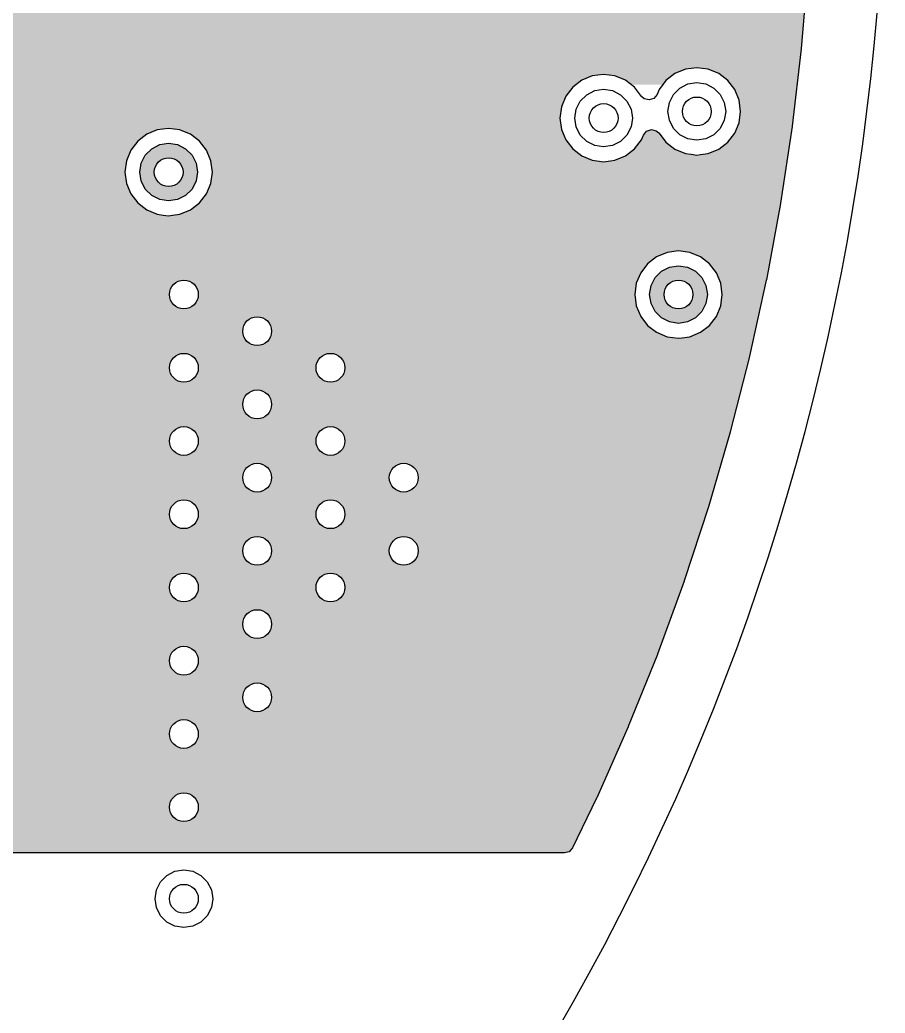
# Model space of a CAD drawing. Header units: millimetres. Extents: x -3894 to -3474, y -291 to 6.
# Drawn here: x -3787.03 to -3775.03, y -223.03 to -209.25 of the extents above; entities that cross this region are included whole.
import ezdxf

# ---------------------------------------------------------------- set-up
doc = ezdxf.new("R2010")
doc.units = ezdxf.units.MM
doc.layers.add('BLACK', color=7, linetype='Continuous')

msp = doc.modelspace()

# ---------------------------------------------------------------- hatches: boundary and pattern name
h = msp.add_hatch(color=256)
h.paths.add_polyline_path([(-3781.379, -189.437), (-3794.543, -189.437), (-3794.555, -189.437), (-3794.732, -189.455), (-3794.756, -189.46), (-3794.92, -189.509), (-3794.942, -189.519), (-3795.094, -189.6), (-3795.114, -189.613), (-3795.233, -189.711), (-3795.233, -197.056), (-3781.379, -197.056)])
h.paths.add_polyline_path([(-3778.347, -194.364), (-3778.348, -194.36), (-3778.78, -193.329), (-3778.782, -193.325), (-3779.249, -192.31), (-3779.251, -192.306), (-3779.754, -191.308), (-3779.756, -191.304), (-3780.251, -190.398), (-3780.292, -190.323), (-3780.294, -190.32), (-3780.333, -190.254), (-3780.736, -189.574), (-3780.781, -189.498), (-3780.821, -189.456), (-3780.888, -189.437), (-3781.379, -189.437), (-3781.379, -197.056), (-3777.412, -197.056), (-3777.587, -196.475), (-3777.589, -196.471), (-3777.949, -195.413), (-3777.95, -195.409)])
h.paths.add_polyline_path([(-3781.379, -197.056), (-3795.233, -197.056), (-3795.233, -198.645), (-3795.198, -198.631), (-3795.198, -198.631), (-3795.041, -198.61), (-3794.884, -198.631), (-3794.884, -198.631), (-3794.738, -198.691), (-3794.613, -198.788), (-3794.516, -198.913), (-3794.456, -199.059), (-3794.435, -199.216), (-3794.456, -199.373), (-3794.516, -199.519), (-3794.613, -199.644), (-3794.738, -199.74), (-3794.884, -199.801), (-3794.989, -199.815), (-3795.041, -199.821), (-3795.119, -199.811), (-3795.233, -199.796), (-3795.233, -210.147), (-3781.379, -210.147)])
h.paths.add_polyline_path([(-3785.951, -201.121, -1), (-3786.351, -201.121, -1)], flags=16)
h.paths.add_polyline_path([(-3789.126, -202.391, -1), (-3789.526, -202.391, -1)], flags=16)
h.paths.add_polyline_path([(-3785.951, -202.391, -1), (-3786.351, -202.391, -1)], flags=16)
h.paths.add_polyline_path([(-3789.126, -203.661, -1), (-3789.526, -203.661, -1)], flags=16)
h.paths.add_polyline_path([(-3792.301, -201.121, -1), (-3792.701, -201.121, -1)], flags=16)
h.paths.add_polyline_path([(-3785.951, -203.661, -1), (-3786.351, -203.661, -1)], flags=16)
h.paths.add_polyline_path([(-3792.301, -202.391, -1), (-3792.701, -202.391, -1)], flags=16)
h.paths.add_polyline_path([(-3789.126, -204.931, -1), (-3789.526, -204.931, -1)], flags=16)
h.paths.add_polyline_path([(-3785.951, -204.931, -1), (-3786.351, -204.931, -1)], flags=16)
h.paths.add_polyline_path([(-3792.301, -203.661, -1), (-3792.701, -203.661, -1)], flags=16)
h.paths.add_polyline_path([(-3789.126, -206.201, -1), (-3789.526, -206.201, -1)], flags=16)
h.paths.add_polyline_path([(-3792.301, -204.931, -1), (-3792.701, -204.931, -1)], flags=16)
h.paths.add_polyline_path([(-3785.951, -206.201, -1), (-3786.351, -206.201, -1)], flags=16)
h.paths.add_polyline_path([(-3792.301, -206.201, -1), (-3792.701, -206.201, -1)], flags=16)
h.paths.add_polyline_path([(-3789.126, -207.471, -1), (-3789.526, -207.471, -1)], flags=16)
h.paths.add_polyline_path([(-3785.951, -207.471, -1), (-3786.351, -207.471, -1)], flags=16)
h.paths.add_polyline_path([(-3792.301, -207.471, -1), (-3792.701, -207.471, -1)], flags=16)
h.paths.add_polyline_path([(-3785.951, -208.741, -1), (-3786.351, -208.741, -1)], flags=16)
h.paths.add_polyline_path([(-3792.301, -208.741, -1), (-3792.701, -208.741, -1)], flags=16)
h.paths.add_polyline_path([(-3776.976, -198.634), (-3776.977, -198.629), (-3777.249, -197.601), (-3777.263, -197.549), (-3777.264, -197.545), (-3777.412, -197.056), (-3781.379, -197.056), (-3781.379, -210.147), (-3779.316, -210.147), (-3779.237, -210.086), (-3779.091, -210.026), (-3779.091, -210.026), (-3778.934, -210.005), (-3778.777, -210.026), (-3778.777, -210.026), (-3778.631, -210.086), (-3778.626, -210.091), (-3778.552, -210.147), (-3778.113, -210.147), (-3778.07, -210.091), (-3777.945, -209.994), (-3777.799, -209.934), (-3777.799, -209.934), (-3777.642, -209.913), (-3777.485, -209.934), (-3777.485, -209.934), (-3777.339, -209.994), (-3777.214, -210.091), (-3777.17, -210.147), (-3776.252, -210.147), (-3776.194, -209.652), (-3776.194, -209.648), (-3776.104, -208.574), (-3776.104, -208.57), (-3776.05, -207.493), (-3776.05, -207.489), (-3776.032, -206.411), (-3776.032, -206.407), (-3776.051, -205.289), (-3776.051, -205.285), (-3776.109, -204.169), (-3776.11, -204.165), (-3776.206, -203.051), (-3776.206, -203.047), (-3776.341, -201.938), (-3776.342, -201.933), (-3776.515, -200.829), (-3776.515, -200.825), (-3776.726, -199.727), (-3776.727, -199.723)])
h.paths.add_polyline_path([(-3779.323, -201.298), (-3779.166, -201.277), (-3779.009, -201.298), (-3779.009, -201.298), (-3778.865, -201.357), (-3778.863, -201.358), (-3778.738, -201.455), (-3778.641, -201.58), (-3778.581, -201.726), (-3778.57, -201.81), (-3778.56, -201.883), (-3778.581, -202.04), (-3778.641, -202.186), (-3778.738, -202.311), (-3778.879, -202.419), (-3778.904, -202.441), (-3778.93, -202.506), (-3778.917, -202.575), (-3778.872, -202.621), (-3778.738, -202.725), (-3778.641, -202.85), (-3778.581, -202.996), (-3778.56, -203.153), (-3778.581, -203.31), (-3778.641, -203.456), (-3778.738, -203.581), (-3778.879, -203.689), (-3778.904, -203.711), (-3778.93, -203.776), (-3778.917, -203.845), (-3778.872, -203.891), (-3778.738, -203.995), (-3778.641, -204.12), (-3778.581, -204.266), (-3778.56, -204.423), (-3778.581, -204.58), (-3778.641, -204.726), (-3778.738, -204.851), (-3778.879, -204.959), (-3778.904, -204.981), (-3778.93, -205.046), (-3778.917, -205.115), (-3778.872, -205.161), (-3778.738, -205.265), (-3778.641, -205.39), (-3778.581, -205.536), (-3778.56, -205.693), (-3778.581, -205.85), (-3778.641, -205.996), (-3778.738, -206.121), (-3778.879, -206.229), (-3778.904, -206.251), (-3778.93, -206.316), (-3778.917, -206.385), (-3778.872, -206.431), (-3778.738, -206.535), (-3778.641, -206.66), (-3778.581, -206.806), (-3778.56, -206.963), (-3778.581, -207.12), (-3778.641, -207.266), (-3778.738, -207.391), (-3778.879, -207.499), (-3778.904, -207.521), (-3778.93, -207.586), (-3778.917, -207.655), (-3778.872, -207.701), (-3778.738, -207.805), (-3778.641, -207.93), (-3778.581, -208.076), (-3778.56, -208.233), (-3778.581, -208.39), (-3778.641, -208.536), (-3778.738, -208.661), (-3778.863, -208.757), (-3779.009, -208.818), (-3779.114, -208.832), (-3779.166, -208.838), (-3779.244, -208.828), (-3779.323, -208.818), (-3779.469, -208.757), (-3779.594, -208.661), (-3779.69, -208.536), (-3779.751, -208.39), (-3779.751, -208.39), (-3779.772, -208.233), (-3779.751, -208.076), (-3779.751, -208.076), (-3779.69, -207.93), (-3779.594, -207.805), (-3779.453, -207.696), (-3779.428, -207.674), (-3779.402, -207.61), (-3779.415, -207.541), (-3779.46, -207.494), (-3779.594, -207.391), (-3779.69, -207.266), (-3779.711, -207.217), (-3779.751, -207.12), (-3779.751, -207.12), (-3779.772, -206.963), (-3779.751, -206.806), (-3779.751, -206.806), (-3779.69, -206.66), (-3779.594, -206.535), (-3779.453, -206.426), (-3779.428, -206.404), (-3779.402, -206.34), (-3779.415, -206.271), (-3779.46, -206.224), (-3779.594, -206.121), (-3779.69, -205.996), (-3779.751, -205.85), (-3779.751, -205.85), (-3779.772, -205.693), (-3779.751, -205.536), (-3779.751, -205.536), (-3779.69, -205.39), (-3779.594, -205.265), (-3779.453, -205.156), (-3779.428, -205.134), (-3779.402, -205.07), (-3779.415, -205.001), (-3779.46, -204.954), (-3779.594, -204.851), (-3779.69, -204.726), (-3779.751, -204.58), (-3779.751, -204.58), (-3779.772, -204.423), (-3779.751, -204.266), (-3779.751, -204.266), (-3779.69, -204.12), (-3779.594, -203.995), (-3779.453, -203.886), (-3779.428, -203.864), (-3779.402, -203.8), (-3779.415, -203.731), (-3779.46, -203.684), (-3779.594, -203.581), (-3779.69, -203.456), (-3779.751, -203.31), (-3779.751, -203.31), (-3779.772, -203.153), (-3779.751, -202.996), (-3779.751, -202.996), (-3779.69, -202.85), (-3779.594, -202.725), (-3779.453, -202.616), (-3779.428, -202.594), (-3779.402, -202.53), (-3779.415, -202.461), (-3779.46, -202.414), (-3779.594, -202.311), (-3779.69, -202.186), (-3779.751, -202.04), (-3779.751, -202.04), (-3779.772, -201.883), (-3779.751, -201.726), (-3779.751, -201.726), (-3779.69, -201.58), (-3779.594, -201.455), (-3779.469, -201.358), (-3779.323, -201.298)], flags=16)
h.paths.add_polyline_path([(-3779.289, -201.502), (-3779.166, -201.483), (-3779.042, -201.502), (-3778.931, -201.559), (-3778.842, -201.648), (-3778.785, -201.759), (-3778.766, -201.883), (-3778.785, -202.006), (-3778.842, -202.118), (-3778.931, -202.206), (-3779.042, -202.263), (-3779.166, -202.283), (-3779.289, -202.263), (-3779.401, -202.206), (-3779.489, -202.118), (-3779.546, -202.006), (-3779.566, -201.883), (-3779.546, -201.759), (-3779.489, -201.648), (-3779.401, -201.559)], flags=0)
h.paths.add_polyline_path([(-3778.966, -201.883, -1), (-3779.366, -201.883, -1)], flags=0)
h.paths.add_polyline_path([(-3779.289, -202.772), (-3779.166, -202.753), (-3779.042, -202.772), (-3778.931, -202.829), (-3778.842, -202.918), (-3778.785, -203.029), (-3778.766, -203.153), (-3778.785, -203.276), (-3778.842, -203.388), (-3778.931, -203.476), (-3779.042, -203.533), (-3779.166, -203.553), (-3779.289, -203.533), (-3779.401, -203.476), (-3779.489, -203.388), (-3779.546, -203.276), (-3779.566, -203.153), (-3779.546, -203.029), (-3779.489, -202.918), (-3779.401, -202.829)], flags=0)
h.paths.add_polyline_path([(-3778.966, -203.153, -1), (-3779.366, -203.153, -1)], flags=0)
h.paths.add_polyline_path([(-3779.289, -204.042), (-3779.166, -204.023), (-3779.042, -204.042), (-3778.931, -204.099), (-3778.842, -204.188), (-3778.785, -204.299), (-3778.766, -204.423), (-3778.785, -204.546), (-3778.842, -204.658), (-3778.931, -204.746), (-3779.042, -204.803), (-3779.166, -204.823), (-3779.289, -204.803), (-3779.401, -204.746), (-3779.489, -204.658), (-3779.546, -204.546), (-3779.566, -204.423), (-3779.546, -204.299), (-3779.489, -204.188), (-3779.401, -204.099)], flags=0)
h.paths.add_polyline_path([(-3778.966, -204.423, -1), (-3779.366, -204.423, -1)], flags=0)
h.paths.add_polyline_path([(-3779.166, -205.293), (-3779.042, -205.312), (-3778.931, -205.369), (-3778.842, -205.458), (-3778.785, -205.569), (-3778.766, -205.693), (-3778.785, -205.816), (-3778.842, -205.928), (-3778.931, -206.016), (-3779.042, -206.073), (-3779.166, -206.093), (-3779.289, -206.073), (-3779.401, -206.016), (-3779.489, -205.928), (-3779.546, -205.816), (-3779.566, -205.693), (-3779.546, -205.569), (-3779.489, -205.458), (-3779.401, -205.369), (-3779.289, -205.312)], flags=0)
h.paths.add_polyline_path([(-3778.966, -205.693, -1), (-3779.366, -205.693, -1)], flags=0)
h.paths.add_polyline_path([(-3779.166, -206.563), (-3779.042, -206.582), (-3778.931, -206.639), (-3778.842, -206.728), (-3778.785, -206.839), (-3778.766, -206.963), (-3778.785, -207.086), (-3778.842, -207.198), (-3778.931, -207.286), (-3779.042, -207.343), (-3779.166, -207.363), (-3779.289, -207.343), (-3779.401, -207.286), (-3779.489, -207.198), (-3779.546, -207.086), (-3779.566, -206.963), (-3779.546, -206.839), (-3779.489, -206.728), (-3779.401, -206.639), (-3779.289, -206.582)], flags=0)
h.paths.add_polyline_path([(-3778.966, -206.963, -1), (-3779.366, -206.963, -1)], flags=0)
h.paths.add_polyline_path([(-3779.166, -207.833), (-3779.042, -207.852), (-3778.931, -207.909), (-3778.842, -207.998), (-3778.785, -208.109), (-3778.766, -208.233), (-3778.785, -208.356), (-3778.842, -208.468), (-3778.931, -208.556), (-3779.042, -208.613), (-3779.166, -208.633), (-3779.289, -208.613), (-3779.401, -208.556), (-3779.489, -208.468), (-3779.546, -208.356), (-3779.566, -208.233), (-3779.546, -208.109), (-3779.489, -207.998), (-3779.401, -207.909), (-3779.289, -207.852)], flags=0)
h.paths.add_polyline_path([(-3778.966, -208.233, -1), (-3779.366, -208.233, -1)], flags=0)
h = msp.add_hatch(color=256)
h.paths.add_polyline_path([(-3788.642, -212.039), (-3788.721, -212.029), (-3788.867, -211.968), (-3788.992, -211.872), (-3789.088, -211.747), (-3789.123, -211.664), (-3789.149, -211.601), (-3789.149, -211.601), (-3789.17, -211.444), (-3789.149, -211.287), (-3789.149, -211.287), (-3789.088, -211.141), (-3788.992, -211.016), (-3788.867, -210.919), (-3788.721, -210.859), (-3788.721, -210.859), (-3788.58, -210.84), (-3788.58, -210.147), (-3795.233, -210.147), (-3795.233, -214.189), (-3791.472, -214.189), (-3791.48, -214.145), (-3791.528, -214.094), (-3791.534, -214.091), (-3791.659, -213.995), (-3791.755, -213.87), (-3791.816, -213.724), (-3791.816, -213.724), (-3791.837, -213.567), (-3791.816, -213.41), (-3791.816, -213.41), (-3791.755, -213.264), (-3791.659, -213.139), (-3791.534, -213.042), (-3791.388, -212.982), (-3791.388, -212.982), (-3791.231, -212.961), (-3791.074, -212.982), (-3791.074, -212.982), (-3790.928, -213.042), (-3790.803, -213.139), (-3790.706, -213.264), (-3790.646, -213.41), (-3790.625, -213.567), (-3790.646, -213.724), (-3790.706, -213.87), (-3790.803, -213.995), (-3790.944, -214.103), (-3790.969, -214.125), (-3790.994, -214.189), (-3788.58, -214.189), (-3788.58, -212.047)])
h.paths.add_polyline_path([(-3781.379, -210.147), (-3788.58, -210.147), (-3788.58, -210.84), (-3788.564, -210.838), (-3788.407, -210.859), (-3788.407, -210.859), (-3788.261, -210.919), (-3788.183, -210.979), (-3788.136, -211.016), (-3788.039, -211.141), (-3787.979, -211.287), (-3787.969, -211.361), (-3787.958, -211.444), (-3787.979, -211.601), (-3788.039, -211.747), (-3788.136, -211.872), (-3788.183, -211.908), (-3788.261, -211.968), (-3788.407, -212.029), (-3788.512, -212.043), (-3788.58, -212.052), (-3788.58, -214.189), (-3784.918, -214.189, -0.15337), (-3784.954, -214.075, -1), (-3784.554, -214.075, -0.15337), (-3784.59, -214.189), (-3782.886, -214.189, -0.15337), (-3782.922, -214.075, -1), (-3782.522, -214.075, -0.15337), (-3782.558, -214.189), (-3781.379, -214.189)])
h.paths.add_polyline_path([(-3785.55, -211.518), (-3785.55, -211.518), (-3785.571, -211.361), (-3785.55, -211.204), (-3785.55, -211.204), (-3785.49, -211.058), (-3785.393, -210.933), (-3785.268, -210.836), (-3785.122, -210.776), (-3785.122, -210.776), (-3784.965, -210.755), (-3784.808, -210.776), (-3784.808, -210.776), (-3784.769, -210.792), (-3784.662, -210.836), (-3784.537, -210.933), (-3784.44, -211.058), (-3784.38, -211.204), (-3784.359, -211.361), (-3784.38, -211.518), (-3784.44, -211.664), (-3784.537, -211.789), (-3784.662, -211.885), (-3784.808, -211.946), (-3784.913, -211.96), (-3784.965, -211.966), (-3785.043, -211.956), (-3785.122, -211.946), (-3785.268, -211.885), (-3785.393, -211.789), (-3785.49, -211.664)], flags=16)
h.paths.add_polyline_path([(-3785.345, -211.484), (-3785.365, -211.361), (-3785.345, -211.237), (-3785.289, -211.126), (-3785.2, -211.037), (-3785.089, -210.98), (-3784.965, -210.961), (-3784.841, -210.98), (-3784.73, -211.037), (-3784.641, -211.126), (-3784.585, -211.237), (-3784.565, -211.361), (-3784.585, -211.484), (-3784.641, -211.596), (-3784.73, -211.684), (-3784.841, -211.741), (-3784.965, -211.761), (-3785.089, -211.741), (-3785.2, -211.684), (-3785.289, -211.596)], flags=0)
h.paths.add_polyline_path([(-3785.165, -211.361, -1), (-3784.765, -211.361, -1)], flags=0)
h.paths.add_polyline_path([(-3784.554, -213.059, -1), (-3784.954, -213.059, -1)], flags=16)
h.paths.add_polyline_path([(-3783.538, -213.567, -1), (-3783.938, -213.567, -1)], flags=16)
h = msp.add_hatch(color=256)
h.paths.add_polyline_path([(-3776.911, -213.918), (-3776.91, -213.914), (-3776.679, -212.861), (-3776.678, -212.857), (-3776.482, -211.797), (-3776.481, -211.793), (-3776.32, -210.727), (-3776.32, -210.723), (-3776.252, -210.147), (-3777.17, -210.147), (-3777.117, -210.216), (-3777.057, -210.362), (-3777.036, -210.519), (-3777.057, -210.676), (-3777.117, -210.822), (-3777.214, -210.947), (-3777.339, -211.043), (-3777.485, -211.104), (-3777.59, -211.118), (-3777.642, -211.124), (-3777.72, -211.114), (-3777.799, -211.104), (-3777.945, -211.043), (-3778.07, -210.947), (-3778.169, -210.818), (-3778.204, -210.787), (-3778.272, -210.77), (-3778.338, -210.792), (-3778.382, -210.846), (-3778.41, -210.914), (-3778.506, -211.039), (-3778.631, -211.135), (-3778.777, -211.196), (-3778.84, -211.204), (-3778.934, -211.216), (-3779.029, -211.204), (-3779.091, -211.196), (-3779.237, -211.135), (-3779.362, -211.039), (-3779.459, -210.914), (-3779.481, -210.859), (-3779.519, -210.768), (-3779.519, -210.768), (-3779.54, -210.611), (-3779.519, -210.454), (-3779.519, -210.454), (-3779.459, -210.308), (-3779.362, -210.183), (-3779.316, -210.147), (-3781.379, -210.147), (-3781.379, -216.898), (-3777.773, -216.898), (-3777.481, -216.006), (-3777.48, -216.002), (-3777.179, -214.967), (-3777.178, -214.963)])
h.paths.add_polyline_path([(-3778.42, -213.362), (-3778.481, -213.216), (-3778.481, -213.216), (-3778.502, -213.059), (-3778.481, -212.902), (-3778.481, -212.902), (-3778.42, -212.756), (-3778.324, -212.631), (-3778.199, -212.534), (-3778.053, -212.474), (-3778.053, -212.474), (-3777.896, -212.453), (-3777.739, -212.474), (-3777.739, -212.474), (-3777.593, -212.534), (-3777.468, -212.631), (-3777.371, -212.756), (-3777.311, -212.902), (-3777.29, -213.059), (-3777.311, -213.216), (-3777.371, -213.362), (-3777.468, -213.487), (-3777.593, -213.583), (-3777.739, -213.644), (-3777.844, -213.658), (-3777.896, -213.664), (-3777.974, -213.654), (-3778.053, -213.644), (-3778.199, -213.583), (-3778.324, -213.487)], flags=16)
h.paths.add_polyline_path([(-3778.219, -213.294), (-3778.276, -213.182), (-3778.296, -213.059), (-3778.276, -212.935), (-3778.219, -212.824), (-3778.131, -212.735), (-3778.019, -212.678), (-3777.896, -212.659), (-3777.772, -212.678), (-3777.661, -212.735), (-3777.572, -212.824), (-3777.515, -212.935), (-3777.496, -213.059), (-3777.515, -213.182), (-3777.572, -213.294), (-3777.661, -213.382), (-3777.772, -213.439), (-3777.896, -213.459), (-3778.019, -213.439), (-3778.131, -213.382)], flags=0)
h.paths.add_polyline_path([(-3778.096, -213.059, -1), (-3777.696, -213.059, -1)], flags=0)
h.paths.add_polyline_path([(-3778.189, -218.051), (-3778.187, -218.047), (-3777.818, -217.035), (-3777.817, -217.031), (-3777.773, -216.898), (-3781.379, -216.898), (-3781.379, -220.806), (-3779.476, -220.806), (-3779.411, -220.788), (-3779.364, -220.736), (-3779.031, -220.045), (-3779.029, -220.041), (-3778.593, -219.055), (-3778.592, -219.051)])
h = msp.add_hatch(color=256)
h.paths.add_polyline_path([(-3781.379, -214.189), (-3782.558, -214.189, -0.52192), (-3782.886, -214.189), (-3784.59, -214.189, -0.52192), (-3784.918, -214.189), (-3788.58, -214.189), (-3788.58, -216.898), (-3781.379, -216.898)])
h.paths.add_polyline_path([(-3781.506, -216.615, -1), (-3781.906, -216.615, -1)], flags=16)
h.paths.add_polyline_path([(-3781.906, -215.599, -1), (-3781.506, -215.599, -1)], flags=16)
h.paths.add_polyline_path([(-3782.922, -216.107, -1), (-3782.522, -216.107, -1)], flags=16)
h.paths.add_polyline_path([(-3782.922, -215.091, -1), (-3782.522, -215.091, -1)], flags=16)
h.paths.add_polyline_path([(-3783.538, -216.615, -1), (-3783.938, -216.615, -1)], flags=16)
h.paths.add_polyline_path([(-3783.938, -215.599, -1), (-3783.538, -215.599, -1)], flags=16)
h.paths.add_polyline_path([(-3783.938, -214.583, -1), (-3783.538, -214.583, -1)], flags=16)
h.paths.add_polyline_path([(-3784.954, -216.107, -1), (-3784.554, -216.107, -1)], flags=16)
h.paths.add_polyline_path([(-3784.954, -215.091, -1), (-3784.554, -215.091, -1)], flags=16)
h = msp.add_hatch(color=256)
h.paths.add_polyline_path([(-3784.754, -217.939), (-3788.58, -217.736), (-3788.58, -220.806), (-3788.183, -220.806), (-3784.667, -218.319, -1.254605)], flags=16)
h.paths.add_polyline_path([(-3781.379, -216.898), (-3788.58, -216.898), (-3788.58, -220.806), (-3788.183, -220.806), (-3781.379, -220.806)])
h.paths.add_polyline_path([(-3783.938, -218.647, -1), (-3783.538, -218.647, -1)], flags=16)
h.paths.add_polyline_path([(-3784.554, -220.171, -1), (-3784.954, -220.171, -1)], flags=16)
h.paths.add_polyline_path([(-3784.954, -219.155, -1), (-3784.554, -219.155, -1)], flags=16)
h.paths.add_polyline_path([(-3783.938, -217.631, -1), (-3783.538, -217.631, -1)], flags=16)
h.paths.add_polyline_path([(-3784.954, -218.139, -1), (-3784.554, -218.139, -1)], flags=16)
h.paths.add_polyline_path([(-3782.922, -217.123, -1), (-3782.522, -217.123, -1)], flags=16)
h.paths.add_polyline_path([(-3784.954, -217.123, -1), (-3784.554, -217.123, -1)], flags=16)
h = msp.add_hatch(color=256)
h.paths.add_polyline_path([(-3781.379, -216.898), (-3788.58, -216.898), (-3788.58, -220.806), (-3788.183, -220.806), (-3781.379, -220.806)])
h.paths.add_polyline_path([(-3784.554, -219.155, -1), (-3784.954, -219.155, -1)], flags=16)
h.paths.add_polyline_path([(-3784.954, -218.139, -1), (-3784.554, -218.139, -1)], flags=16)
h.paths.add_polyline_path([(-3784.554, -220.171, -1), (-3784.954, -220.171, -1)], flags=16)
h.paths.add_polyline_path([(-3784.954, -217.123, -1), (-3784.554, -217.123, -1)], flags=16)
h.paths.add_polyline_path([(-3783.538, -218.647, -1), (-3783.938, -218.647, -1)], flags=16)
h.paths.add_polyline_path([(-3783.938, -217.631, -1), (-3783.538, -217.631, -1)], flags=16)
h.paths.add_polyline_path([(-3782.922, -217.123, -1), (-3782.522, -217.123, -1)], flags=16)

# ---------------------------------------------------------------- linework, layer by layer
at = {"layer": 'BLACK', "linetype": 'Continuous'}
for p, q in [((-3776.104, -208.574), (-3776.194, -209.648)), ((-3776.194, -209.652), (-3776.32, -210.723)), ((-3776.194, -209.648), (-3776.194, -209.652)), ((-3777.799, -209.934), (-3777.945, -209.994)), ((-3777.642, -209.913), (-3777.799, -209.934)), ((-3777.799, -209.934), (-3777.799, -209.934)), ((-3777.485, -209.934), (-3777.642, -209.913)), ((-3777.642, -209.913), (-3777.642, -209.913)), ((-3777.339, -209.994), (-3777.485, -209.934)), ((-3777.485, -209.934), (-3777.485, -209.934)), ((-3779.237, -210.086), (-3779.362, -210.183)), ((-3779.091, -210.026), (-3779.237, -210.086)), ((-3778.934, -210.005), (-3779.091, -210.026)), ((-3779.091, -210.026), (-3779.091, -210.026)), ((-3778.777, -210.026), (-3778.934, -210.005)), ((-3778.934, -210.005), (-3778.934, -210.005)), ((-3778.631, -210.086), (-3778.777, -210.026)), ((-3778.777, -210.026), (-3778.777, -210.026)), ((-3778.626, -210.091), (-3778.631, -210.086)), ((-3778.506, -210.183), (-3778.626, -210.091)), ((-3778.07, -210.091), (-3778.166, -210.216)), ((-3777.945, -209.994), (-3778.07, -210.091)), ((-3777.765, -210.138), (-3777.642, -210.119)), ((-3777.642, -210.119), (-3777.518, -210.138)), ((-3777.214, -210.091), (-3777.339, -209.994)), ((-3777.117, -210.216), (-3777.214, -210.091)), ((-3779.362, -210.183), (-3779.459, -210.308)), ((-3779.169, -210.287), (-3779.058, -210.23)), ((-3779.058, -210.23), (-3778.934, -210.211)), ((-3778.934, -210.211), (-3778.811, -210.23)), ((-3778.811, -210.23), (-3778.699, -210.287)), ((-3778.407, -210.311), (-3778.506, -210.183)), ((-3778.166, -210.216), (-3778.194, -210.283)), ((-3777.965, -210.284), (-3777.877, -210.195)), ((-3777.877, -210.195), (-3777.765, -210.138)), ((-3777.518, -210.138), (-3777.407, -210.195)), ((-3777.407, -210.195), (-3777.318, -210.284)), ((-3777.057, -210.362), (-3777.117, -210.216)), ((-3779.459, -210.308), (-3779.519, -210.454)), ((-3779.315, -210.487), (-3779.258, -210.376)), ((-3779.258, -210.376), (-3779.169, -210.287)), ((-3778.699, -210.287), (-3778.611, -210.376)), ((-3778.611, -210.376), (-3778.554, -210.487)), ((-3778.372, -210.342), (-3778.407, -210.311)), ((-3778.304, -210.36), (-3778.372, -210.342)), ((-3778.238, -210.338), (-3778.304, -210.36)), ((-3778.194, -210.283), (-3778.238, -210.338)), ((-3778.042, -210.519), (-3778.022, -210.395)), ((-3778.022, -210.395), (-3777.965, -210.284)), ((-3777.318, -210.284), (-3777.261, -210.395)), ((-3777.261, -210.395), (-3777.242, -210.519)), ((-3777.036, -210.519), (-3777.057, -210.362)), ((-3779.519, -210.454), (-3779.54, -210.611)), ((-3779.519, -210.454), (-3779.519, -210.454)), ((-3779.334, -210.611), (-3779.315, -210.487)), ((-3778.554, -210.487), (-3778.534, -210.611)), ((-3778.022, -210.642), (-3778.042, -210.519)), ((-3777.242, -210.519), (-3777.261, -210.642)), ((-3777.057, -210.676), (-3777.036, -210.519)), ((-3779.54, -210.611), (-3779.54, -210.611)), ((-3779.54, -210.611), (-3779.519, -210.768)), ((-3779.315, -210.734), (-3779.334, -210.611)), ((-3778.534, -210.611), (-3778.554, -210.734)), ((-3777.965, -210.754), (-3778.022, -210.642)), ((-3777.261, -210.642), (-3777.318, -210.754)), ((-3777.117, -210.822), (-3777.057, -210.676)), ((-3785.122, -210.776), (-3785.268, -210.836)), ((-3784.965, -210.755), (-3785.122, -210.776)), ((-3785.122, -210.776), (-3785.122, -210.776)), ((-3784.808, -210.776), (-3784.965, -210.755)), ((-3784.965, -210.755), (-3784.965, -210.755)), ((-3784.769, -210.792), (-3784.808, -210.776)), ((-3784.808, -210.776), (-3784.808, -210.776)), ((-3784.662, -210.836), (-3784.769, -210.792)), ((-3779.519, -210.768), (-3779.519, -210.768)), ((-3779.519, -210.768), (-3779.481, -210.859)), ((-3779.258, -210.846), (-3779.315, -210.734)), ((-3778.554, -210.734), (-3778.611, -210.846)), ((-3778.382, -210.846), (-3778.338, -210.792)), ((-3778.338, -210.792), (-3778.272, -210.77)), ((-3778.272, -210.77), (-3778.204, -210.787)), ((-3778.204, -210.787), (-3778.169, -210.818)), ((-3777.877, -210.842), (-3777.965, -210.754)), ((-3777.318, -210.754), (-3777.407, -210.842)), ((-3776.32, -210.727), (-3776.481, -211.793)), ((-3776.32, -210.723), (-3776.32, -210.727)), ((-3785.393, -210.933), (-3785.49, -211.058)), ((-3785.268, -210.836), (-3785.393, -210.933)), ((-3784.537, -210.933), (-3784.662, -210.836)), ((-3784.44, -211.058), (-3784.537, -210.933)), ((-3779.481, -210.859), (-3779.459, -210.914)), ((-3779.459, -210.914), (-3779.362, -211.039)), ((-3779.169, -210.934), (-3779.258, -210.846)), ((-3779.058, -210.991), (-3779.169, -210.934)), ((-3778.699, -210.934), (-3778.811, -210.991)), ((-3778.611, -210.846), (-3778.699, -210.934)), ((-3778.506, -211.039), (-3778.41, -210.914)), ((-3778.41, -210.914), (-3778.382, -210.846)), ((-3778.169, -210.818), (-3778.166, -210.822)), ((-3778.166, -210.822), (-3778.166, -210.822)), ((-3778.166, -210.822), (-3778.07, -210.947)), ((-3778.07, -210.947), (-3777.945, -211.043)), ((-3777.765, -210.899), (-3777.877, -210.842)), ((-3777.642, -210.919), (-3777.765, -210.899)), ((-3777.518, -210.899), (-3777.642, -210.919)), ((-3777.407, -210.842), (-3777.518, -210.899)), ((-3777.339, -211.043), (-3777.214, -210.947)), ((-3777.214, -210.947), (-3777.117, -210.822)), ((-3785.49, -211.058), (-3785.55, -211.204)), ((-3785.289, -211.126), (-3785.2, -211.037)), ((-3785.2, -211.037), (-3785.089, -210.98)), ((-3785.089, -210.98), (-3784.965, -210.961)), ((-3784.965, -210.961), (-3784.841, -210.98)), ((-3784.841, -210.98), (-3784.73, -211.037)), ((-3784.73, -211.037), (-3784.641, -211.126)), ((-3784.38, -211.204), (-3784.44, -211.058)), ((-3779.362, -211.039), (-3779.237, -211.135)), ((-3778.934, -211.011), (-3779.058, -210.991)), ((-3778.811, -210.991), (-3778.934, -211.011)), ((-3778.631, -211.135), (-3778.506, -211.039)), ((-3777.945, -211.043), (-3777.799, -211.104)), ((-3777.485, -211.104), (-3777.339, -211.043)), ((-3785.55, -211.204), (-3785.571, -211.361)), ((-3785.55, -211.204), (-3785.55, -211.204)), ((-3785.345, -211.237), (-3785.289, -211.126)), ((-3784.641, -211.126), (-3784.585, -211.237)), ((-3784.359, -211.361), (-3784.38, -211.204)), ((-3779.237, -211.135), (-3779.091, -211.196)), ((-3779.091, -211.196), (-3779.029, -211.204)), ((-3779.029, -211.204), (-3778.934, -211.216)), ((-3778.934, -211.216), (-3778.84, -211.204)), ((-3778.934, -211.216), (-3778.934, -211.216)), ((-3778.934, -211.216), (-3778.934, -211.216)), ((-3778.84, -211.204), (-3778.777, -211.196)), ((-3778.777, -211.196), (-3778.631, -211.135)), ((-3777.799, -211.104), (-3777.72, -211.114)), ((-3777.72, -211.114), (-3777.642, -211.124)), ((-3777.642, -211.124), (-3777.59, -211.118)), ((-3777.642, -211.124), (-3777.642, -211.124)), ((-3777.642, -211.124), (-3777.642, -211.124)), ((-3777.59, -211.118), (-3777.485, -211.104)), ((-3785.571, -211.361), (-3785.55, -211.518)), ((-3785.571, -211.361), (-3785.571, -211.361)), ((-3785.365, -211.361), (-3785.345, -211.237)), ((-3785.345, -211.484), (-3785.365, -211.361)), ((-3784.585, -211.237), (-3784.565, -211.361)), ((-3784.565, -211.361), (-3784.585, -211.484)), ((-3784.38, -211.518), (-3784.359, -211.361)), ((-3785.289, -211.596), (-3785.345, -211.484)), ((-3784.585, -211.484), (-3784.641, -211.596)), ((-3785.55, -211.518), (-3785.55, -211.518)), ((-3785.55, -211.518), (-3785.49, -211.664)), ((-3785.2, -211.684), (-3785.289, -211.596)), ((-3784.641, -211.596), (-3784.73, -211.684)), ((-3784.44, -211.664), (-3784.38, -211.518)), ((-3785.49, -211.664), (-3785.393, -211.789)), ((-3785.089, -211.741), (-3785.2, -211.684)), ((-3784.965, -211.761), (-3785.089, -211.741)), ((-3784.841, -211.741), (-3784.965, -211.761)), ((-3784.73, -211.684), (-3784.841, -211.741)), ((-3784.537, -211.789), (-3784.44, -211.664)), ((-3785.393, -211.789), (-3785.268, -211.885)), ((-3785.268, -211.885), (-3785.122, -211.946)), ((-3784.808, -211.946), (-3784.662, -211.885)), ((-3784.662, -211.885), (-3784.537, -211.789)), ((-3776.482, -211.797), (-3776.678, -212.857)), ((-3776.481, -211.793), (-3776.482, -211.797)), ((-3785.122, -211.946), (-3785.043, -211.956)), ((-3785.043, -211.956), (-3784.965, -211.966)), ((-3784.965, -211.966), (-3784.913, -211.96)), ((-3784.965, -211.966), (-3784.965, -211.966)), ((-3784.965, -211.966), (-3784.965, -211.966)), ((-3784.913, -211.96), (-3784.808, -211.946)), ((-3777.896, -212.453), (-3778.053, -212.474)), ((-3777.739, -212.474), (-3777.896, -212.453)), ((-3777.896, -212.453), (-3777.896, -212.453)), ((-3778.199, -212.534), (-3778.324, -212.631)), ((-3778.053, -212.474), (-3778.199, -212.534)), ((-3778.053, -212.474), (-3778.053, -212.474)), ((-3777.593, -212.534), (-3777.739, -212.474)), ((-3777.739, -212.474), (-3777.739, -212.474)), ((-3777.468, -212.631), (-3777.593, -212.534)), ((-3778.324, -212.631), (-3778.42, -212.756)), ((-3778.219, -212.824), (-3778.131, -212.735)), ((-3778.131, -212.735), (-3778.019, -212.678)), ((-3778.019, -212.678), (-3777.896, -212.659)), ((-3777.896, -212.659), (-3777.772, -212.678)), ((-3777.772, -212.678), (-3777.661, -212.735)), ((-3777.661, -212.735), (-3777.572, -212.824)), ((-3777.371, -212.756), (-3777.468, -212.631)), ((-3778.42, -212.756), (-3778.481, -212.902)), ((-3778.276, -212.935), (-3778.219, -212.824)), ((-3777.572, -212.824), (-3777.515, -212.935)), ((-3777.311, -212.902), (-3777.371, -212.756)), ((-3776.679, -212.861), (-3776.91, -213.914)), ((-3776.678, -212.857), (-3776.679, -212.861)), ((-3778.481, -212.902), (-3778.502, -213.059)), ((-3778.481, -212.902), (-3778.481, -212.902)), ((-3778.296, -213.059), (-3778.276, -212.935)), ((-3777.515, -212.935), (-3777.496, -213.059)), ((-3777.29, -213.059), (-3777.311, -212.902)), ((-3778.502, -213.059), (-3778.502, -213.059)), ((-3778.502, -213.059), (-3778.481, -213.216)), ((-3778.276, -213.182), (-3778.296, -213.059)), ((-3777.496, -213.059), (-3777.515, -213.182)), ((-3777.311, -213.216), (-3777.29, -213.059)), ((-3778.481, -213.216), (-3778.481, -213.216)), ((-3778.481, -213.216), (-3778.42, -213.362)), ((-3778.219, -213.294), (-3778.276, -213.182)), ((-3778.131, -213.382), (-3778.219, -213.294)), ((-3777.572, -213.294), (-3777.661, -213.382)), ((-3777.515, -213.182), (-3777.572, -213.294)), ((-3777.371, -213.362), (-3777.311, -213.216)), ((-3778.42, -213.362), (-3778.324, -213.487)), ((-3778.019, -213.439), (-3778.131, -213.382)), ((-3777.661, -213.382), (-3777.772, -213.439)), ((-3777.468, -213.487), (-3777.371, -213.362)), ((-3778.324, -213.487), (-3778.199, -213.583)), ((-3777.896, -213.459), (-3778.019, -213.439)), ((-3777.772, -213.439), (-3777.896, -213.459)), ((-3777.593, -213.583), (-3777.468, -213.487)), ((-3778.199, -213.583), (-3778.053, -213.644)), ((-3778.053, -213.644), (-3777.974, -213.654)), ((-3777.974, -213.654), (-3777.896, -213.664)), ((-3777.896, -213.664), (-3777.844, -213.658)), ((-3777.896, -213.664), (-3777.896, -213.664)), ((-3777.896, -213.664), (-3777.896, -213.664)), ((-3777.844, -213.658), (-3777.739, -213.644)), ((-3777.739, -213.644), (-3777.593, -213.583)), ((-3776.911, -213.918), (-3777.178, -214.963)), ((-3776.91, -213.914), (-3776.911, -213.918)), ((-3777.179, -214.967), (-3777.48, -216.002)), ((-3777.178, -214.963), (-3777.179, -214.967)), ((-3777.481, -216.006), (-3777.817, -217.031)), ((-3777.48, -216.002), (-3777.481, -216.006)), ((-3777.818, -217.035), (-3778.187, -218.047)), ((-3777.817, -217.031), (-3777.818, -217.035)), ((-3778.189, -218.051), (-3778.592, -219.051)), ((-3778.187, -218.047), (-3778.189, -218.051)), ((-3778.593, -219.055), (-3779.029, -220.041)), ((-3778.592, -219.051), (-3778.593, -219.055)), ((-3779.031, -220.045), (-3779.364, -220.736)), ((-3779.029, -220.041), (-3779.031, -220.045)), ((-3779.364, -220.736), (-3779.411, -220.788)), ((-3779.476, -220.806), (-3788.183, -220.806)), ((-3779.411, -220.788), (-3779.476, -220.806)), ((-3785.077, -221.206), (-3784.989, -221.117)), ((-3784.989, -221.117), (-3784.877, -221.06)), ((-3784.877, -221.06), (-3784.754, -221.041)), ((-3784.754, -221.041), (-3784.63, -221.06)), ((-3784.63, -221.06), (-3784.519, -221.117)), ((-3784.519, -221.117), (-3784.43, -221.206)), ((-3785.134, -221.317), (-3785.077, -221.206)), ((-3784.43, -221.206), (-3784.373, -221.317)), ((-3785.154, -221.441), (-3785.134, -221.317)), ((-3784.373, -221.317), (-3784.354, -221.441)), ((-3785.134, -221.564), (-3785.154, -221.441)), ((-3785.077, -221.676), (-3785.134, -221.564)), ((-3784.373, -221.564), (-3784.43, -221.676)), ((-3784.354, -221.441), (-3784.373, -221.564)), ((-3784.989, -221.764), (-3785.077, -221.676)), ((-3784.43, -221.676), (-3784.519, -221.764)), ((-3784.877, -221.821), (-3784.989, -221.764)), ((-3784.754, -221.841), (-3784.877, -221.821)), ((-3784.63, -221.821), (-3784.754, -221.841)), ((-3784.519, -221.764), (-3784.63, -221.821))]:
    msp.add_line(p, q, dxfattribs=at)
at = {"layer": 'BLACK'}
for centre in [(-3777.642, -210.519), (-3778.934, -210.611), (-3784.965, -211.361), (-3784.754, -213.059), (-3777.896, -213.059), (-3783.738, -213.567), (-3784.754, -214.075), (-3782.722, -214.075), (-3783.738, -214.583), (-3784.754, -215.091), (-3782.722, -215.091), (-3783.738, -215.599), (-3781.706, -215.599), (-3784.754, -216.107), (-3782.722, -216.107), (-3783.738, -216.615), (-3781.706, -216.615), (-3784.754, -217.123), (-3782.722, -217.123), (-3783.738, -217.631), (-3784.754, -218.139), (-3783.738, -218.647), (-3784.754, -219.155), (-3784.754, -220.171), (-3784.754, -221.441)]:
    msp.add_circle(centre, 0.2, dxfattribs=at)
msp.add_arc((-3808.531, -206.409), 33.5, 310.393, 0, dxfattribs=at)

doc.saveas('drawing.dxf')
